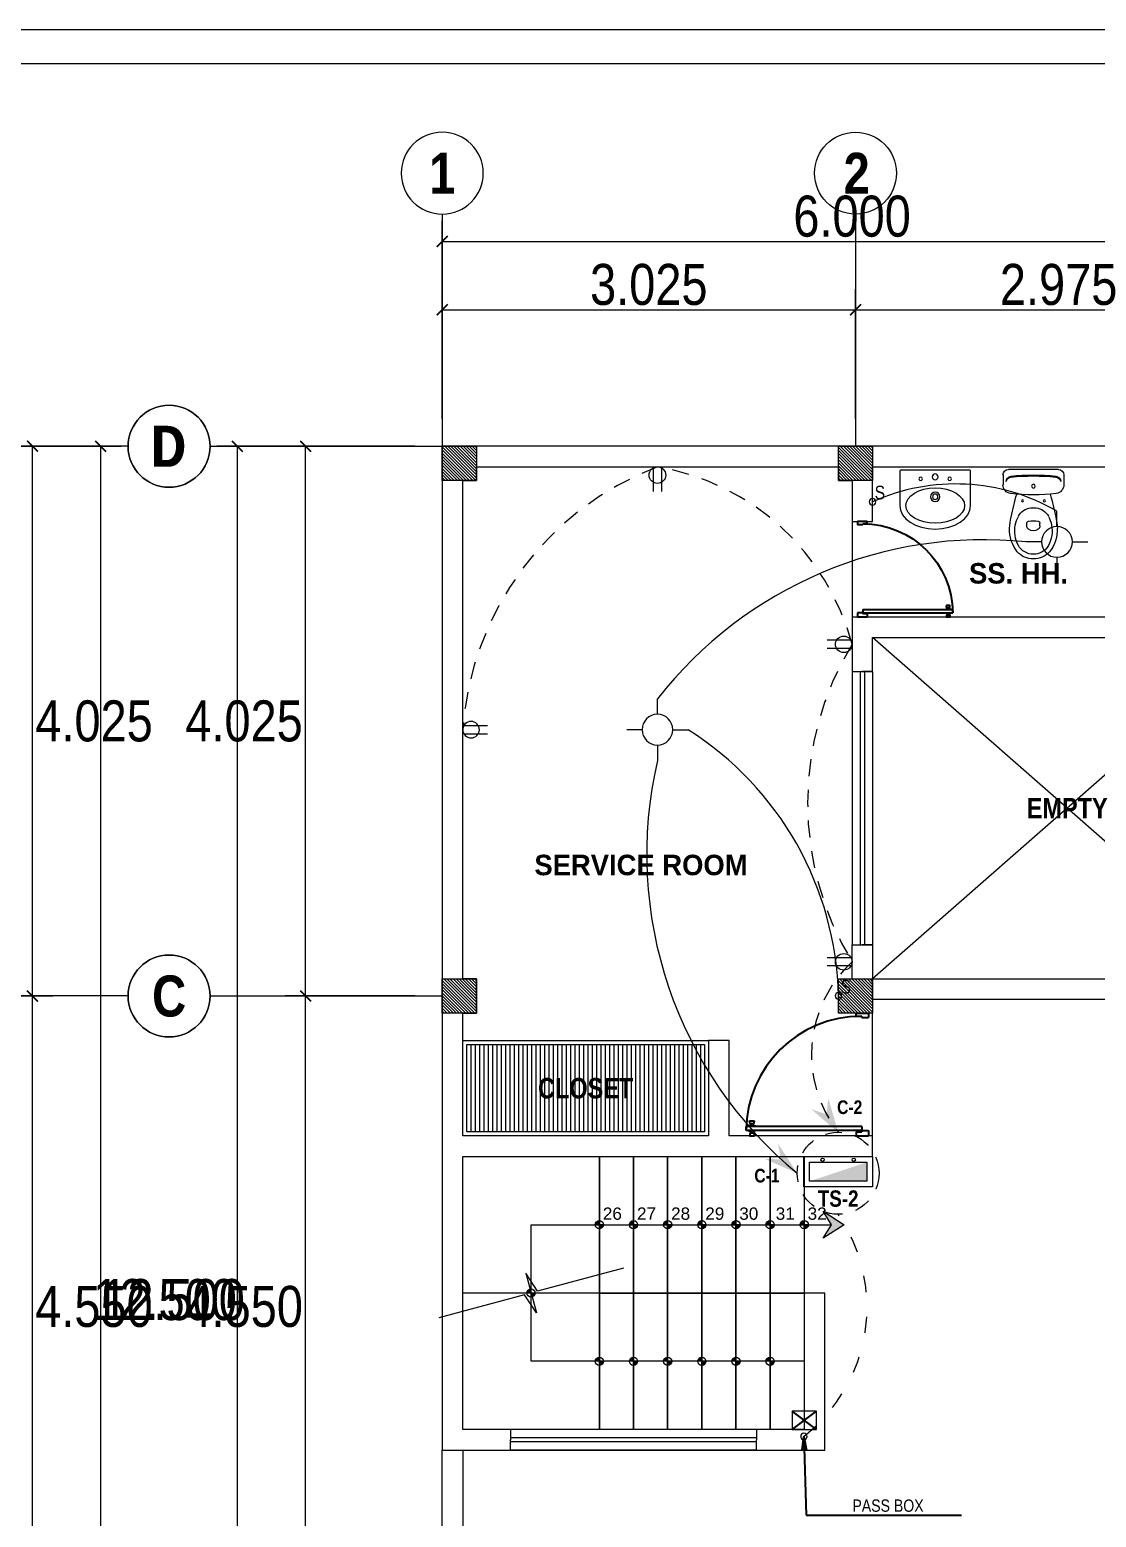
# Model space of a CAD drawing. Header units: millimetres. Extents: x 56 to 215, y 47 to 103.
# Drawn here: x 194.31 to 202.12, y 63.21 to 74.1 of the extents above; entities that cross this region are included whole.
import ezdxf
from ezdxf.enums import TextEntityAlignment as Align

# ---------------------------------------------------------------- set-up
doc = ezdxf.new("R2010")
doc.units = ezdxf.units.MM
for name, pattern in [('ACAD_ISO02W100', [15, 12, -3]), ('ACAD_ISO03W100', [30, 12, -18]), ('ACAD_ISO06W100', [36, 24, -3, 0, -3, 0, -3, 0, -3]), ('DASHED', [19.05, 12.7, -6.35]), ('DASHED2', [0.375, 0.25, -0.125])]:
    doc.linetypes.add(name, pattern=pattern)
for name, color, linetype, lineweight in [('A_Bloques', 56, 'Continuous', 15), ('A_Muro sin Techo', 134, 'Continuous', 20), ('A_Texto', 43, 'Continuous', 9), ('A_Ventana', 140, 'Continuous', 9), ('E_Columna', 3, 'Continuous', 25), ('G_Ejes', 253, 'Continuous', 20), ('G_Escalera', 40, 'Continuous', 18), ('G_Sombreados', 8, 'Continuous', 9), ('G_Texto', 122, 'Continuous', 20), ('IE_Accesorios', 71, 'Continuous', 20), ('IE_Alimentador', 1, 'DASHED', 80), ('IE_Alumbrado', 31, 'Continuous', 60), ('IE_Interruptor', 230, 'Continuous', 40), ('IE_Tomacorriente', 104, 'DASHED2', 40)]:
    doc.layers.add(name, color=color, linetype=linetype, lineweight=lineweight)
for name, color, linetype in [('A_Puerta', 32, 'Continuous'), ('G_Acotación', 171, 'Continuous'), ('IS_Muro', 232, 'Continuous')]:
    doc.layers.add(name, color=color, linetype=linetype)
doc.styles.add('Acotacion', font='ARIALN.TTF')
doc.styles.add('AMBIENTES', font='ARIALNB.TTF', dxfattribs={"height": 0.15})
doc.styles.add('Arial Marron', font='ARIALN.TTF')
doc.styles.add('ARIAL1.2', font='arial.ttf', dxfattribs={"width": 1.2})
doc.styles.add('Cotas', font='ARIALNB.TTF', dxfattribs={"height": 0.1})
doc.styles.add('Eje', font='ARIALNB.TTF', dxfattribs={"height": 0.3})
doc.styles.add('Notas', font='ARIALNB.TTF', dxfattribs={"height": 0.15})
doc.styles.add('Rotulo', font='ARIALN.TTF', dxfattribs={"height": 0.1})
doc.styles.add('STYLE1', font='cityb___.ttf', dxfattribs={"width": 1.05})
doc.dimstyles.new('125', dxfattribs={"dimtxt": 1, "dimasz": 0.06, "dimexe": 0.06, "dimexo": 0.1, "dimgap": 0.08, "dimtad": 3, "dimtih": 1, "dimtoh": 1, "dimlfac": 0.5, "dimzin": 1, "dimdsep": 46, "dimtxsty": 'Cotas', "dimblk": 'ARCHTICK', "dimcen": 2.5, "dimdle": 0.06, "dimclrt": 4, "dimazin": 0, "dimtp": 0.2, "dimtm": 0.2, "dimtfac": 1, "dimtix": 1, "dimtmove": 1, "dimatfit": 3, "dimfxl": 1, "dimtolj": 1, "dimtzin": 1, "dimarcsym": 0})
doc.dimstyles.new('Lenin_50', dxfattribs={"dimtxt": 0.3, "dimasz": 0.08, "dimexe": 0.15, "dimexo": 0.2, "dimgap": 0.03, "dimtad": 2, "dimtih": 1, "dimtoh": 1, "dimlfac": -1, "dimzin": 4, "dimdsep": 46, "dimtxsty": 'Acotacion', "dimblk": 'ARCHTICK', "dimcen": 0.08, "dimclrd": 256, "dimclre": 256, "dimclrt": 4, "dimazin": 1, "dimtm": 1e-09, "dimtfac": 1, "dimtmove": 2, "dimatfit": 2, "dimfxl": 1, "dimtolj": 1, "dimlwd": 13, "dimlwe": 18, "dimarcsym": 0})
pattern_1 = [(135, (312.474023, -21.310414), (0.0112253202, 0.0112253202), [])]

# ---------------------------------------------------------------- blocks, each defined once
blk = doc.blocks.new('Eri')
blk.add_line((-1.7, 0), (0, 0))
blk.add_circle((-2, 0), 0.3)
at = {"color": 1, "style": 'Eje', "flags": 4}
blk.add_attdef('H', text='', height=0.3, dxfattribs=at).set_placement((-2, 0), align=Align.MIDDLE_CENTER)
blk = doc.blocks.new('_ArchTick')
at = {"color": 0, "linetype": 'ByBlock', "const_width": 0.15}
blk.add_lwpolyline([(-0.5, -0.5), (0.5, 0.5)], dxfattribs=at)
blk = doc.blocks.new('*D761')
at = {"layer": 'Defpoints', "color": 0, "transparency": 16777216}
for p in [(193.328, 71.053), (194.828, 71.053), (193.328, 58.553)]:
    blk.add_point(p, dxfattribs=at)
at = {"layer": 'G_Acotación', "lineweight": 18, "transparency": 16777216}
for p, q in [((193.528, 71.053), (194.978, 71.053)), ((193.528, 58.553), (194.978, 58.553))]:
    blk.add_line(p, q, dxfattribs=at)
at = {"layer": 'G_Acotación', "lineweight": 13, "transparency": 16777216}
blk.add_line((194.828, 58.553), (194.828, 71.053), dxfattribs=at)
at = {"layer": 'G_Acotación', "lineweight": 13, "transparency": 16777216, "xscale": 0.08, "yscale": 0.08, "zscale": 0.08}
for p, rotation in [((194.828, 71.053), 90), ((194.828, 58.553), 270)]:
    blk.add_blockref('_ArchTick', p, dxfattribs=dict(at, rotation=rotation))
at = {"layer": 'G_Acotación', "color": 4, "lineweight": 5, "transparency": 16777216, "insert": (195.357, 64.803), "char_height": 0.3, "attachment_point": 5, "style": 'Acotacion'}
blk.add_mtext('\\A1;12.500', dxfattribs=at)
blk = doc.blocks.new('*D763')
at = {"layer": 'Defpoints', "color": 0, "transparency": 16777216}
for p in [(193.328, 67.028), (194.328, 67.028), (193.328, 62.478)]:
    blk.add_point(p, dxfattribs=at)
at = {"layer": 'G_Acotación', "lineweight": 18, "transparency": 16777216}
for p, q in [((193.528, 67.028), (194.478, 67.028)), ((193.528, 62.478), (194.478, 62.478))]:
    blk.add_line(p, q, dxfattribs=at)
at = {"layer": 'G_Acotación', "lineweight": 13, "transparency": 16777216}
blk.add_line((194.328, 62.478), (194.328, 67.028), dxfattribs=at)
at = {"layer": 'G_Acotación', "lineweight": 13, "transparency": 16777216, "xscale": 0.08, "yscale": 0.08, "zscale": 0.08}
for p, rotation in [((194.328, 67.028), 90), ((194.328, 62.478), 270)]:
    blk.add_blockref('_ArchTick', p, dxfattribs=dict(at, rotation=rotation))
at = {"layer": 'G_Acotación', "color": 4, "lineweight": 5, "transparency": 16777216, "insert": (194.778, 64.753), "char_height": 0.3, "attachment_point": 5, "style": 'Acotacion'}
blk.add_mtext('\\A1;4.550', dxfattribs=at)
blk = doc.blocks.new('*D764')
at = {"layer": 'Defpoints', "color": 0, "transparency": 16777216}
for p in [(193.328, 71.053), (194.328, 71.053), (193.328, 67.028)]:
    blk.add_point(p, dxfattribs=at)
at = {"layer": 'G_Acotación', "lineweight": 18, "transparency": 16777216}
for p, q in [((193.528, 71.053), (194.478, 71.053)), ((193.528, 67.028), (194.478, 67.028))]:
    blk.add_line(p, q, dxfattribs=at)
at = {"layer": 'G_Acotación', "lineweight": 13, "transparency": 16777216}
blk.add_line((194.328, 67.028), (194.328, 71.053), dxfattribs=at)
at = {"layer": 'G_Acotación', "lineweight": 13, "transparency": 16777216, "xscale": 0.08, "yscale": 0.08, "zscale": 0.08}
for p, rotation in [((194.328, 71.053), 90), ((194.328, 67.028), 270)]:
    blk.add_blockref('_ArchTick', p, dxfattribs=dict(at, rotation=rotation))
at = {"layer": 'G_Acotación', "color": 4, "lineweight": 5, "transparency": 16777216, "insert": (194.779, 69.04), "char_height": 0.3, "attachment_point": 5, "style": 'Acotacion'}
blk.add_mtext('\\A1;4.025', dxfattribs=at)
blk = doc.blocks.new('L01601A', base_point=(1717.2, 970.2))
blk.add_circle((1717.2, 970.2), 25)
blk = doc.blocks.new('L01601B', base_point=(1777.3, 924.9))
blk.add_arc((1777.3, 924.9), 30, 180, 0)
blk = doc.blocks.new('Lavatorio 01')
blk.add_lwpolyline([(-0.284, 0.259), (-0.034, 0.259, -0.414214), (-0.025, 0.25), (-0.025, -0.25, -0.414214), (-0.034, -0.259), (-0.284, -0.259)], format="xyb")
for centre, radius in [((-0.088, 0.106), 0.0129), ((-0.22, 0), 0.0345), ((-0.22, 0), 0.0198), ((-0.074, 0), 0.0216), ((-0.088, -0.106), 0.0129)]:
    blk.add_circle(centre, radius)
at = {"extrusion": (0, 0, -1), "xscale": 0.008620689655174374, "zscale": -0.008620689655172419, "rotation": 90}
for name, yscale in [('L01601B', 0.005747126436773442), ('L01601A', 0.005172413793104624)]:
    blk.add_blockref(name, (0.284, 0), dxfattribs=dict(at, yscale=yscale))
blk = doc.blocks.new('INOD4')
at = {"linetype": 'ByBlock'}
for p, q in [((-0.222, -0.06), (-0.222, -0.132)), ((-0.183, -0.02), (0.183, -0.02)), ((0.222, -0.06), (0.222, -0.132)), ((-0.048, -0.433), (-0.048, -0.413)), ((0.048, -0.433), (0.048, -0.413))]:
    blk.add_line(p, q, dxfattribs=at)
for centre, radius in [((0, -0.142), 0.0135), ((0, -0.142), 0.0135), ((-0.08, -0.25), 0.0075), ((0.08, -0.25), 0.0075)]:
    blk.add_circle(centre, radius, dxfattribs=at)
for centre, radius, start, end in [((-0.183, -0.06), 0.04, 90, 180), ((-0.16, -0.109), 0.04, 96.2719, 180), ((-0.16, -0.116), 0.04, 96.2141, 169.7572), ((0, -1.56), 1.493, 83.6755, 96.3306), ((0, -1.56), 1.5, 83.7281, 96.2719), ((0.16, -0.109), 0.04, 0, 83.7281), ((0.16, -0.116), 0.04, 10.2428, 83.7859), ((0.183, -0.06), 0.04, 0, 90), ((-0.159, -0.132), 0.064, 180, 263.2069), ((0, 1.199), 1.404, 263.2069, 276.7931), ((2.286, -0.87), 2.5, 164.456, 168.4256), ((-2.286, -0.87), 2.5, 11.5744, 15.544), ((0.159, -0.132), 0.064, 276.7931, 0), ((-0.007, -0.416), 0.116, 96.2419, 152.5973), ((0, -0.48), 0.18, 83.7581, 96.2419), ((0.007, -0.416), 0.116, 27.4027, 83.7581), ((0.423, -0.496), 0.6, 167.7093, 175.6206), ((0.079, -0.471), 0.216, 168.3805, 209.1161), ((0.112, -0.478), 0.25, 152.5973, 168.3805), ((-0.033, -0.413), 0.015, 96.6492, 180), ((-0.018, -0.433), 0.03, 180, 233.1301), ((0, -0.696), 0.3, 83.3508, 96.6492), ((0.033, -0.413), 0.015, 0, 83.3508), ((0.018, -0.433), 0.03, 306.8699, 0), ((-0.112, -0.478), 0.25, 11.6195, 27.4027), ((-0.079, -0.471), 0.216, 330.8839, 11.6195), ((-0.423, -0.496), 0.6, 4.3794, 12.2907), ((0.085, -0.46), 0.26, 177.6972, 218.7131), ((0, -0.409), 0.06, 233.1301, 306.8699), ((-0.085, -0.46), 0.26, 321.2869, 2.3028), ((0, -0.515), 0.16, 222.4362, 317.5638), ((0, -0.515), 0.126, 209.1161, 330.8839)]:
    blk.add_arc(centre, radius, start, end, dxfattribs=at)
blk = doc.blocks.new('Puerta 02')
for p, q in [((0.024, 0.913), (0, 0.918)), ((0, 0.918), (0, 0.878)), ((0.024, 0.883), (0, 0.878)), ((0.024, 0.907), (0.024, 0.913)), ((0.028, 0.907), (0.024, 0.907)), ((0.024, 0.889), (0.024, 0.907)), ((0.028, 0.889), (0.024, 0.889)), ((0.024, 0.889), (0.024, 0.883)), ((0.032, 0.909), (0.028, 0.909)), ((0.028, 0.907), (0.028, 0.909)), ((0.028, 0.889), (0.028, 0.907)), ((0.028, 0.889), (0.028, 0.887)), ((0.032, 0.887), (0.028, 0.887)), ((0.032, 0.909), (0.032, 0.912)), ((0.036, 0.912), (0.032, 0.912)), ((0.032, 0.887), (0.032, 0.909)), ((0.032, 0.887), (0.032, 0.884)), ((0.036, 0.884), (0.032, 0.884)), ((0.042, 0.924), (0.036, 0.912)), ((0.036, 0.884), (0.036, 0.912)), ((0.042, 0.872), (0.036, 0.884)), ((0.042, 0.872), (0.042, 0.924)), ((0.044, 0.924), (0.042, 0.924)), ((0.044, 0.872), (0.042, 0.872)), ((0.044, 0.946), (0.078, 0.946)), ((0.044, 0.005), (0.044, 0.946)), ((0.078, 0.005), (0.078, 0.946)), ((0.078, 0.924), (0.08, 0.924)), ((0.078, 0.872), (0.08, 0.872)), ((0.079, 0.898), (0.079, 0.898)), ((0.079, 0.898), (0.079, 0.898)), ((0.08, 0.872), (0.08, 0.924)), ((0.08, 0.924), (0.086, 0.912)), ((0.08, 0.872), (0.086, 0.884)), ((0.086, 0.884), (0.086, 0.912)), ((0.086, 0.912), (0.09, 0.912)), ((0.086, 0.884), (0.09, 0.884)), ((0.09, 0.909), (0.09, 0.912)), ((0.09, 0.909), (0.094, 0.909)), ((0.09, 0.887), (0.09, 0.909)), ((0.09, 0.887), (0.094, 0.887)), ((0.09, 0.887), (0.09, 0.884)), ((0.094, 0.907), (0.094, 0.909)), ((0.094, 0.889), (0.094, 0.907)), ((0.094, 0.907), (0.098, 0.907)), ((0.094, 0.889), (0.094, 0.887)), ((0.094, 0.889), (0.098, 0.889)), ((0.098, 0.913), (0.122, 0.918)), ((0.098, 0.907), (0.098, 0.913)), ((0.098, 0.889), (0.098, 0.907)), ((0.098, 0.889), (0.098, 0.883)), ((0.098, 0.883), (0.122, 0.878)), ((0.122, 0.918), (0.122, 0.878)), ((0, 0.05), (0, -0.05)), ((0.034, 0.05), (0, 0.05)), ((0.034, 0.05), (0.034, 0.005)), ((0.044, 0.005), (0.034, 0.005)), ((0.078, 0.005), (0.043, 0.005)), ((0.044, 0.005), (0.044, -0.05)), ((0.965, 0.005), (0.975, 0.005)), ((0.965, 0.005), (0.965, -0.05)), ((0.975, 0.05), (0.975, 0.005)), ((0.975, 0.05), (1, 0.05)), ((1, 0.05), (1, -0.05)), ((0.044, -0.05), (0, -0.05)), ((1, -0.05), (0.965, -0.05))]:
    blk.add_line(p, q)
blk.add_arc((0.034, 0.005), 0.941, 0, 89.3913)
blk = doc.blocks.new('*D782')
at = {"layer": 'Defpoints', "color": 0, "transparency": 16777216}
for p in [(203.328, 72.553), (197.328, 71.053), (203.328, 71.053)]:
    blk.add_point(p, dxfattribs=at)
at = {"layer": 'G_Acotación', "lineweight": 18, "transparency": 16777216}
for p, q in [((197.328, 71.253), (197.328, 72.703)), ((203.328, 71.253), (203.328, 72.703))]:
    blk.add_line(p, q, dxfattribs=at)
at = {"layer": 'G_Acotación', "lineweight": 13, "transparency": 16777216}
blk.add_line((197.328, 72.553), (203.328, 72.553), dxfattribs=at)
at = {"layer": 'G_Acotación', "lineweight": 13, "transparency": 16777216, "xscale": 0.08, "yscale": 0.08, "zscale": 0.08, "rotation": 180}
blk.add_blockref('_ArchTick', (197.328, 72.553), dxfattribs=at)
at = {"layer": 'G_Acotación', "lineweight": 13, "transparency": 16777216, "xscale": 0.08, "yscale": 0.08, "zscale": 0.08}
blk.add_blockref('_ArchTick', (203.328, 72.553), dxfattribs=at)
at = {"layer": 'G_Acotación', "color": 4, "lineweight": 5, "transparency": 16777216, "insert": (200.328, 72.736), "char_height": 0.3, "attachment_point": 5, "style": 'Acotacion'}
blk.add_mtext('\\A1;6.000', dxfattribs=at)
blk = doc.blocks.new('*D783')
at = {"layer": 'Defpoints', "color": 0, "transparency": 16777216}
for p in [(203.328, 72.053), (200.353, 71.053), (203.328, 71.053)]:
    blk.add_point(p, dxfattribs=at)
at = {"layer": 'G_Acotación', "lineweight": 18, "transparency": 16777216}
for p, q in [((200.353, 71.253), (200.353, 72.203)), ((203.328, 71.253), (203.328, 72.203))]:
    blk.add_line(p, q, dxfattribs=at)
at = {"layer": 'G_Acotación', "lineweight": 13, "transparency": 16777216}
blk.add_line((200.353, 72.053), (203.328, 72.053), dxfattribs=at)
at = {"layer": 'G_Acotación', "lineweight": 13, "transparency": 16777216, "xscale": 0.08, "yscale": 0.08, "zscale": 0.08, "rotation": 180}
blk.add_blockref('_ArchTick', (200.353, 72.053), dxfattribs=at)
at = {"layer": 'G_Acotación', "lineweight": 13, "transparency": 16777216, "xscale": 0.08, "yscale": 0.08, "zscale": 0.08}
blk.add_blockref('_ArchTick', (203.328, 72.053), dxfattribs=at)
at = {"layer": 'G_Acotación', "color": 4, "lineweight": 5, "transparency": 16777216, "insert": (201.84, 72.236), "char_height": 0.3, "attachment_point": 5, "style": 'Acotacion'}
blk.add_mtext('\\A1;2.975', dxfattribs=at)
blk = doc.blocks.new('*D784')
at = {"layer": 'Defpoints', "color": 0, "transparency": 16777216}
for p in [(200.353, 72.053), (197.328, 71.053), (200.353, 71.053)]:
    blk.add_point(p, dxfattribs=at)
at = {"layer": 'G_Acotación', "lineweight": 18, "transparency": 16777216}
for p, q in [((197.328, 71.253), (197.328, 72.203)), ((200.353, 71.253), (200.353, 72.203))]:
    blk.add_line(p, q, dxfattribs=at)
at = {"layer": 'G_Acotación', "lineweight": 13, "transparency": 16777216}
blk.add_line((197.328, 72.053), (200.353, 72.053), dxfattribs=at)
at = {"layer": 'G_Acotación', "lineweight": 13, "transparency": 16777216, "xscale": 0.08, "yscale": 0.08, "zscale": 0.08, "rotation": 180}
blk.add_blockref('_ArchTick', (197.328, 72.053), dxfattribs=at)
at = {"layer": 'G_Acotación', "lineweight": 13, "transparency": 16777216, "xscale": 0.08, "yscale": 0.08, "zscale": 0.08}
blk.add_blockref('_ArchTick', (200.353, 72.053), dxfattribs=at)
at = {"layer": 'G_Acotación', "color": 4, "lineweight": 5, "transparency": 16777216, "insert": (198.84, 72.236), "char_height": 0.3, "attachment_point": 5, "style": 'Acotacion'}
blk.add_mtext('\\A1;3.025', dxfattribs=at)
blk = doc.blocks.new('*D788')
at = {"layer": 'Defpoints', "color": 0, "transparency": 16777216}
for p in [(195.828, 71.053), (197.328, 71.053), (197.328, 58.553)]:
    blk.add_point(p, dxfattribs=at)
at = {"layer": 'G_Acotación', "lineweight": 18, "transparency": 16777216}
for p, q in [((197.128, 71.053), (195.678, 71.053)), ((197.128, 58.553), (195.678, 58.553))]:
    blk.add_line(p, q, dxfattribs=at)
at = {"layer": 'G_Acotación', "lineweight": 13, "transparency": 16777216}
blk.add_line((195.828, 58.553), (195.828, 71.053), dxfattribs=at)
at = {"layer": 'G_Acotación', "lineweight": 13, "transparency": 16777216, "xscale": 0.08, "yscale": 0.08, "zscale": 0.08}
for p, rotation in [((195.828, 71.053), 90), ((195.828, 58.553), 270)]:
    blk.add_blockref('_ArchTick', p, dxfattribs=dict(at, rotation=rotation))
at = {"layer": 'G_Acotación', "color": 4, "lineweight": 5, "transparency": 16777216, "insert": (195.299, 64.803), "char_height": 0.3, "attachment_point": 5, "style": 'Acotacion'}
blk.add_mtext('\\A1;12.500', dxfattribs=at)
blk = doc.blocks.new('*D815')
at = {"layer": 'Defpoints', "color": 0, "transparency": 16777216}
for p in [(196.328, 67.028), (197.328, 67.028), (197.328, 62.478)]:
    blk.add_point(p, dxfattribs=at)
at = {"layer": 'G_Acotación', "lineweight": 18, "transparency": 16777216}
for p, q in [((197.128, 67.028), (196.178, 67.028)), ((197.128, 62.478), (196.178, 62.478))]:
    blk.add_line(p, q, dxfattribs=at)
at = {"layer": 'G_Acotación', "lineweight": 13, "transparency": 16777216}
blk.add_line((196.328, 62.478), (196.328, 67.028), dxfattribs=at)
at = {"layer": 'G_Acotación', "lineweight": 13, "transparency": 16777216, "xscale": 0.08, "yscale": 0.08, "zscale": 0.08}
for p, rotation in [((196.328, 67.028), 90), ((196.328, 62.478), 270)]:
    blk.add_blockref('_ArchTick', p, dxfattribs=dict(at, rotation=rotation))
at = {"layer": 'G_Acotación', "color": 4, "lineweight": 5, "transparency": 16777216, "insert": (195.878, 64.753), "char_height": 0.3, "attachment_point": 5, "style": 'Acotacion'}
blk.add_mtext('\\A1;4.550', dxfattribs=at)
blk = doc.blocks.new('*D816')
at = {"layer": 'Defpoints', "color": 0, "transparency": 16777216}
for p in [(196.328, 71.053), (197.328, 71.053), (197.328, 67.028)]:
    blk.add_point(p, dxfattribs=at)
at = {"layer": 'G_Acotación', "lineweight": 18, "transparency": 16777216}
for p, q in [((197.128, 71.053), (196.178, 71.053)), ((197.128, 67.028), (196.178, 67.028))]:
    blk.add_line(p, q, dxfattribs=at)
at = {"layer": 'G_Acotación', "lineweight": 13, "transparency": 16777216}
blk.add_line((196.328, 67.028), (196.328, 71.053), dxfattribs=at)
at = {"layer": 'G_Acotación', "lineweight": 13, "transparency": 16777216, "xscale": 0.08, "yscale": 0.08, "zscale": 0.08}
for p, rotation in [((196.328, 71.053), 90), ((196.328, 67.028), 270)]:
    blk.add_blockref('_ArchTick', p, dxfattribs=dict(at, rotation=rotation))
at = {"layer": 'G_Acotación', "color": 4, "lineweight": 5, "transparency": 16777216, "insert": (195.877, 69.04), "char_height": 0.3, "attachment_point": 5, "style": 'Acotacion'}
blk.add_mtext('\\A1;4.025', dxfattribs=at)
blk = doc.blocks.new('Tablero')
for points in [[(-0.252, -0.223), (-0.252, 0), (0.252, 0), (0.252, -0.223)], [(-0.21, -0.182), (-0.21, -0.042), (0.21, -0.042), (0.21, -0.182)]]:
    blk.add_lwpolyline(points, close=True)
for centre in [(-0.114, -0.024), (0.114, -0.024)]:
    blk.add_circle(centre, 0.0126)
blk.add_solid([(-0.21, -0.182), (0.21, -0.182), (0.21, -0.042)])
blk = doc.blocks.new('PUNTO LUZ')
for p, q in [((0, 0.1125), (0, 0.225)), ((-0.1125, 0), (-0.225, 0)), ((0.1125, 0), (0.225, 0)), ((0, -0.1125), (0, -0.225))]:
    blk.add_line(p, q)
blk.add_circle((0, 0), 0.1125)
blk = doc.blocks.new('Interuptor simple doble triple')
blk.add_circle((0, 0.044), 0.0237)
at = {"style": 'Rotulo', "oblique": 20, "flags": 4}
blk.add_attdef('S A,B,C', (0.078, 0.044), '', height=0.1, dxfattribs=at)
blk = doc.blocks.new('CP')
at = {"linetype": 'ACAD_ISO06W100', "lineweight": 25, "ltscale": 0.25}
for p, q in [((-0.05, 0.087), (-0.185, -0.093)), ((-0.05, -0.093), (-0.185, 0.087))]:
    blk.add_line(p, q, dxfattribs=at)
for p, q in [((-0.185, -0.093), (-0.185, 0.087)), ((-0.185, 0.087), (-0.05, 0.087)), ((-0.05, 0.087), (-0.05, -0.093)), ((-0.05, -0.093), (-0.185, -0.093))]:
    blk.add_line(p, q)
blk.add_circle((0, 0), 0.0234)
blk = doc.blocks.new('TOMACORRIENTE 0.40')
at = {"color": 5}
for p, q in [((0.008, 0.03), (0.182, 0.03)), ((0.008, -0.03), (0.182, -0.03))]:
    blk.add_line(p, q, dxfattribs=at)
blk.add_circle((0.061, 0), 0.0608, dxfattribs=at)

msp = doc.modelspace()

# ---------------------------------------------------------------- hatches: boundary and pattern name
at = {"layer": 'E_Columna', "lineweight": 5}
h = msp.add_hatch(dxfattribs=at)
h.set_pattern_fill('LINE', color=256, scale=0.005, angle=45, style=0)
h.set_pattern_definition(pattern_1)
h.paths.add_polyline_path([(197.578, 70.8029), (197.328, 70.8029), (197.328, 71.0529), (197.578, 71.0529)])
h = msp.add_hatch(dxfattribs=at)
h.set_pattern_fill('LINE', color=256, scale=0.005, angle=45, style=0)
h.set_pattern_definition(pattern_1)
h.paths.add_polyline_path([(200.478, 70.8029), (200.228, 70.8029), (200.228, 71.0529), (200.478, 71.0529)])
h = msp.add_hatch(dxfattribs=at)
h.set_pattern_fill('LINE', color=256, scale=0.005, angle=45, style=0)
h.set_pattern_definition(pattern_1)
h.paths.add_polyline_path([(197.578, 66.9029), (197.328, 66.9029), (197.328, 67.1529), (197.578, 67.1529)])
h = msp.add_hatch(dxfattribs=at)
h.set_pattern_fill('LINE', color=256, scale=0.005, angle=45, style=0)
h.set_pattern_definition(pattern_1)
h.paths.add_polyline_path([(200.478, 66.9029), (200.228, 66.9029), (200.228, 67.1529), (200.478, 67.1529)])
at = {"layer": 'G_Escalera', "lineweight": 5}
h = msp.add_hatch(color=3, dxfattribs=at)
h.paths.add_polyline_path([(198.448, 65.3529, -0.4142136), (198.478, 65.3829), (198.478, 65.3529)])
h.paths.add_polyline_path([(198.478, 65.3529), (198.508, 65.3529, -0.4142136), (198.478, 65.3229)])
h = msp.add_hatch(color=3, dxfattribs=at)
h.paths.add_polyline_path([(198.448, 65.3529, -0.4142136), (198.478, 65.3829), (198.478, 65.3529)])
h.paths.add_polyline_path([(198.478, 65.3529), (198.508, 65.3529, -0.4142136), (198.478, 65.3229)])
h = msp.add_hatch(color=3, dxfattribs=at)
h.paths.add_polyline_path([(198.698, 65.3529, -0.4142136), (198.728, 65.3829), (198.728, 65.3529)])
h.paths.add_polyline_path([(198.728, 65.3529), (198.758, 65.3529, -0.4142136), (198.728, 65.3229)])
h = msp.add_hatch(color=3, dxfattribs=at)
h.paths.add_polyline_path([(198.698, 65.3529, -0.4142136), (198.728, 65.3829), (198.728, 65.3529)])
h.paths.add_polyline_path([(198.728, 65.3529), (198.758, 65.3529, -0.4142136), (198.728, 65.3229)])
h = msp.add_hatch(color=3, dxfattribs=at)
h.paths.add_polyline_path([(198.948, 65.3529, -0.4142136), (198.978, 65.3829), (198.978, 65.3529)])
h.paths.add_polyline_path([(198.978, 65.3529), (199.008, 65.3529, -0.4142136), (198.978, 65.3229)])
h = msp.add_hatch(color=3, dxfattribs=at)
h.paths.add_polyline_path([(198.948, 65.3529, -0.4142136), (198.978, 65.3829), (198.978, 65.3529)])
h.paths.add_polyline_path([(198.978, 65.3529), (199.008, 65.3529, -0.4142136), (198.978, 65.3229)])
h = msp.add_hatch(color=3, dxfattribs=at)
h.paths.add_polyline_path([(199.198, 65.3529, -0.4142136), (199.228, 65.3829), (199.228, 65.3529)])
h.paths.add_polyline_path([(199.228, 65.3529), (199.258, 65.3529, -0.4142136), (199.228, 65.3229)])
h = msp.add_hatch(color=3, dxfattribs=at)
h.paths.add_polyline_path([(199.198, 65.3529, -0.4142136), (199.228, 65.3829), (199.228, 65.3529)])
h.paths.add_polyline_path([(199.228, 65.3529), (199.258, 65.3529, -0.4142136), (199.228, 65.3229)])
h = msp.add_hatch(color=3, dxfattribs=at)
h.paths.add_polyline_path([(199.448, 65.3529, -0.4142136), (199.478, 65.3829), (199.478, 65.3529)])
h.paths.add_polyline_path([(199.478, 65.3529), (199.508, 65.3529, -0.4142136), (199.478, 65.3229)])
h = msp.add_hatch(color=3, dxfattribs=at)
h.paths.add_polyline_path([(199.448, 65.3529, -0.4142136), (199.478, 65.3829), (199.478, 65.3529)])
h.paths.add_polyline_path([(199.478, 65.3529), (199.508, 65.3529, -0.4142136), (199.478, 65.3229)])
h = msp.add_hatch(color=3, dxfattribs=at)
h.paths.add_polyline_path([(199.698, 65.3529, -0.4142136), (199.728, 65.3829), (199.728, 65.3529)])
h.paths.add_polyline_path([(199.728, 65.3529), (199.758, 65.3529, -0.4142136), (199.728, 65.3229)])
h = msp.add_hatch(color=3, dxfattribs=at)
h.paths.add_polyline_path([(199.698, 65.3529, -0.4142136), (199.728, 65.3829), (199.728, 65.3529)])
h.paths.add_polyline_path([(199.728, 65.3529), (199.758, 65.3529, -0.4142136), (199.728, 65.3229)])
h = msp.add_hatch(color=3, dxfattribs=at)
h.paths.add_polyline_path([(199.948, 65.3529, -0.4142136), (199.978, 65.3829), (199.978, 65.3529)])
h.paths.add_polyline_path([(199.978, 65.3529), (200.008, 65.3529, -0.4142136), (199.978, 65.3229)])
h = msp.add_hatch(color=3, dxfattribs=at)
h.paths.add_polyline_path([(199.948, 65.3529, -0.4142136), (199.978, 65.3829), (199.978, 65.3529)])
h.paths.add_polyline_path([(199.978, 65.3529), (200.008, 65.3529, -0.4142136), (199.978, 65.3229)])
msp.add_hatch(color=3, dxfattribs=at).paths.add_polyline_path([(200.2699, 65.3529), (200.1168, 65.2537), (200.178, 65.3529), (200.1168, 65.452)])
h = msp.add_hatch(color=3, dxfattribs=at)
h.paths.add_polyline_path([(197.948, 64.8529, -0.4142136), (197.978, 64.8829), (197.978, 64.8529)])
h.paths.add_polyline_path([(197.978, 64.8529), (198.008, 64.8529, -0.4142136), (197.978, 64.8229)])
h = msp.add_hatch(color=3, dxfattribs=at)
h.paths.add_polyline_path([(197.948, 64.8529, -0.4142136), (197.978, 64.8829), (197.978, 64.8529)])
h.paths.add_polyline_path([(197.978, 64.8529), (198.008, 64.8529, -0.4142136), (197.978, 64.8229)])
h = msp.add_hatch(color=3, dxfattribs=at)
h.paths.add_polyline_path([(198.448, 64.3529, -0.4142136), (198.478, 64.3829), (198.478, 64.3529)])
h.paths.add_polyline_path([(198.478, 64.3529), (198.508, 64.3529, -0.4142136), (198.478, 64.3229)])
h = msp.add_hatch(color=3, dxfattribs=at)
h.paths.add_polyline_path([(198.448, 64.3529, -0.4142136), (198.478, 64.3829), (198.478, 64.3529)])
h.paths.add_polyline_path([(198.478, 64.3529), (198.508, 64.3529, -0.4142136), (198.478, 64.3229)])
h = msp.add_hatch(color=3, dxfattribs=at)
h.paths.add_polyline_path([(198.698, 64.3529, -0.4142136), (198.728, 64.3829), (198.728, 64.3529)])
h.paths.add_polyline_path([(198.728, 64.3529), (198.758, 64.3529, -0.4142136), (198.728, 64.3229)])
h = msp.add_hatch(color=3, dxfattribs=at)
h.paths.add_polyline_path([(198.698, 64.3529, -0.4142136), (198.728, 64.3829), (198.728, 64.3529)])
h.paths.add_polyline_path([(198.728, 64.3529), (198.758, 64.3529, -0.4142136), (198.728, 64.3229)])
h = msp.add_hatch(color=3, dxfattribs=at)
h.paths.add_polyline_path([(198.948, 64.3529, -0.4142136), (198.978, 64.3829), (198.978, 64.3529)])
h.paths.add_polyline_path([(198.978, 64.3529), (199.008, 64.3529, -0.4142136), (198.978, 64.3229)])
h = msp.add_hatch(color=3, dxfattribs=at)
h.paths.add_polyline_path([(198.948, 64.3529, -0.4142136), (198.978, 64.3829), (198.978, 64.3529)])
h.paths.add_polyline_path([(198.978, 64.3529), (199.008, 64.3529, -0.4142136), (198.978, 64.3229)])
h = msp.add_hatch(color=3, dxfattribs=at)
h.paths.add_polyline_path([(199.198, 64.3529, -0.4142136), (199.228, 64.3829), (199.228, 64.3529)])
h.paths.add_polyline_path([(199.228, 64.3529), (199.258, 64.3529, -0.4142136), (199.228, 64.3229)])
h = msp.add_hatch(color=3, dxfattribs=at)
h.paths.add_polyline_path([(199.198, 64.3529, -0.4142136), (199.228, 64.3829), (199.228, 64.3529)])
h.paths.add_polyline_path([(199.228, 64.3529), (199.258, 64.3529, -0.4142136), (199.228, 64.3229)])
h = msp.add_hatch(color=3, dxfattribs=at)
h.paths.add_polyline_path([(199.448, 64.3529, -0.4142136), (199.478, 64.3829), (199.478, 64.3529)])
h.paths.add_polyline_path([(199.478, 64.3529), (199.508, 64.3529, -0.4142136), (199.478, 64.3229)])
h = msp.add_hatch(color=3, dxfattribs=at)
h.paths.add_polyline_path([(199.448, 64.3529, -0.4142136), (199.478, 64.3829), (199.478, 64.3529)])
h.paths.add_polyline_path([(199.478, 64.3529), (199.508, 64.3529, -0.4142136), (199.478, 64.3229)])
h = msp.add_hatch(color=3, dxfattribs=at)
h.paths.add_polyline_path([(199.698, 64.3529, -0.4142136), (199.728, 64.3829), (199.728, 64.3529)])
h.paths.add_polyline_path([(199.728, 64.3529), (199.758, 64.3529, -0.4142136), (199.728, 64.3229)])
h = msp.add_hatch(color=3, dxfattribs=at)
h.paths.add_polyline_path([(199.698, 64.3529, -0.4142136), (199.728, 64.3829), (199.728, 64.3529)])
h.paths.add_polyline_path([(199.728, 64.3529), (199.758, 64.3529, -0.4142136), (199.728, 64.3229)])
at = {"layer": 'G_Sombreados', "lineweight": 5}
h = msp.add_hatch(dxfattribs=at)
h.set_pattern_fill('LINE', color=256, scale=0.01, angle=90, style=0)
h.set_pattern_definition([(90, (312.474023, -21.310414), (0.03175, 2e-18), [])])
h.paths.add_polyline_path([(197.508, 66.6729), (199.248, 66.6729), (199.248, 66.0329), (197.508, 66.0329)])

# ---------------------------------------------------------------- linework, layer by layer
at = {"lineweight": 5}
for points in [[(215.0892, 46.547), (215.0892, 74.1029), (174.0392, 74.1029), (174.0392, 46.547)], [(214.8392, 46.797), (214.8392, 73.8529), (174.2892, 73.8529), (174.2892, 46.797)]]:
    msp.add_lwpolyline(points, close=True, dxfattribs=at)
at = {"layer": 'A_Bloques', "lineweight": 5}
for points in [[(197.478, 66.7029), (199.278, 66.7029), (199.278, 66.0029), (197.478, 66.0029)], [(197.508, 66.6729), (199.248, 66.6729), (199.248, 66.0329), (197.508, 66.0329)]]:
    msp.add_lwpolyline(points, close=True, dxfattribs=at)
at = {"layer": 'A_Bloques', "color": 1, "lineweight": 5}
msp.add_lwpolyline([(198.6541, 65.034), (198.0263, 64.8658), (197.9392, 64.9977), (198.0168, 64.708), (197.9297, 64.8399), (197.3018, 64.6717)], dxfattribs=at)
at = {"layer": 'A_Muro sin Techo', "lineweight": 5}
for p, q in [((203.328, 67.1529), (200.478, 69.6529)), ((203.328, 69.6529), (200.478, 67.1529))]:
    msp.add_line(p, q, dxfattribs=at)
for points in [[(203.178, 58.5529), (203.078, 58.5529), (203.078, 58.8029), (203.178, 58.8029), (203.178, 62.3529), (203.078, 62.3529), (203.078, 62.6029), (203.178, 62.6029), (203.178, 66.9029), (203.078, 66.9029), (203.078, 67.0029), (200.478, 67.0029), (200.478, 67.1529), (203.328, 67.1529), (203.328, 58.5529)], [(197.328, 58.5529), (197.328, 63.7029), (197.478, 63.7029), (197.478, 62.6029), (197.578, 62.6029), (197.578, 62.3529), (197.478, 62.3529), (197.478, 58.8029), (197.578, 58.8029), (197.578, 58.5529), (197.478, 58.5529)]]:
    msp.add_lwpolyline(points, dxfattribs=at)
at = {"layer": 'A_Puerta', "lineweight": 5}
for p, q in [((200.328, 70.5029), (200.328, 69.8029)), ((200.478, 66.0029), (200.478, 66.9029))]:
    msp.add_line(p, q, dxfattribs=at)
at = {"layer": 'A_Ventana', "color": 2, "lineweight": 5}
for p, q in [((200.328, 69.4029), (200.403, 69.4029)), ((200.328, 69.4029), (200.328, 67.4029)), ((200.478, 69.4029), (200.403, 69.4029)), ((200.478, 69.4029), (200.478, 67.4029)), ((200.328, 67.4029), (200.403, 67.4029)), ((200.478, 67.4029), (200.403, 67.4029)), ((199.628, 63.8529), (197.828, 63.8529)), ((197.828, 63.8529), (197.828, 63.7779)), ((199.628, 63.8529), (199.628, 63.7779)), ((197.828, 63.7029), (197.828, 63.7779)), ((199.628, 63.7029), (199.628, 63.7779)), ((199.628, 63.7029), (197.828, 63.7029))]:
    msp.add_line(p, q, dxfattribs=at)
at = {"layer": 'A_Ventana', "lineweight": 5}
for p, q in [((200.388, 69.4029), (200.388, 67.4029)), ((200.418, 69.4029), (200.418, 67.4029)), ((199.628, 63.7929), (197.828, 63.7929)), ((199.628, 63.7629), (197.828, 63.7629))]:
    msp.add_line(p, q, dxfattribs=at)
at = {"layer": 'E_Columna', "lineweight": 5}
for points in [[(197.578, 70.8029), (197.328, 70.8029), (197.328, 71.0529), (197.578, 71.0529)], [(200.478, 70.8029), (200.228, 70.8029), (200.228, 71.0529), (200.478, 71.0529)], [(197.578, 66.9029), (197.328, 66.9029), (197.328, 67.1529), (197.578, 67.1529)], [(200.478, 66.9029), (200.228, 66.9029), (200.228, 67.1529), (200.478, 67.1529)]]:
    msp.add_lwpolyline(points, close=True, dxfattribs=at)
at = {"layer": 'G_Escalera', "color": 3, "lineweight": 5}
for p, q in [((198.508, 65.3529), (198.448, 65.3529)), ((198.508, 65.3529), (198.448, 65.3529)), ((198.478, 65.3229), (198.478, 65.3829)), ((198.478, 65.3229), (198.478, 65.3829)), ((198.758, 65.3529), (198.698, 65.3529)), ((198.758, 65.3529), (198.698, 65.3529)), ((198.728, 65.3229), (198.728, 65.3829)), ((198.728, 65.3229), (198.728, 65.3829)), ((199.008, 65.3529), (198.948, 65.3529)), ((199.008, 65.3529), (198.948, 65.3529)), ((198.978, 65.3229), (198.978, 65.3829)), ((198.978, 65.3229), (198.978, 65.3829)), ((199.258, 65.3529), (199.198, 65.3529)), ((199.258, 65.3529), (199.198, 65.3529)), ((199.228, 65.3229), (199.228, 65.3829)), ((199.228, 65.3229), (199.228, 65.3829)), ((199.508, 65.3529), (199.448, 65.3529)), ((199.508, 65.3529), (199.448, 65.3529)), ((199.478, 65.3229), (199.478, 65.3829)), ((199.478, 65.3229), (199.478, 65.3829)), ((199.758, 65.3529), (199.698, 65.3529)), ((199.758, 65.3529), (199.698, 65.3529)), ((199.728, 65.3229), (199.728, 65.3829)), ((199.728, 65.3229), (199.728, 65.3829)), ((200.008, 65.3529), (199.948, 65.3529)), ((200.008, 65.3529), (199.948, 65.3529)), ((199.978, 65.3229), (199.978, 65.3829)), ((199.978, 65.3229), (199.978, 65.3829)), ((198.008, 64.8529), (197.948, 64.8529)), ((198.008, 64.8529), (197.948, 64.8529)), ((197.978, 64.8229), (197.978, 64.8829)), ((197.978, 64.8229), (197.978, 64.8829)), ((198.478, 64.3229), (198.478, 64.3829)), ((198.478, 64.3229), (198.478, 64.3829)), ((198.728, 64.3229), (198.728, 64.3829)), ((198.728, 64.3229), (198.728, 64.3829)), ((198.978, 64.3229), (198.978, 64.3829)), ((198.978, 64.3229), (198.978, 64.3829)), ((199.228, 64.3229), (199.228, 64.3829)), ((199.228, 64.3229), (199.228, 64.3829)), ((199.478, 64.3229), (199.478, 64.3829)), ((199.478, 64.3229), (199.478, 64.3829)), ((199.728, 64.3229), (199.728, 64.3829)), ((199.728, 64.3229), (199.728, 64.3829)), ((198.508, 64.3529), (198.448, 64.3529)), ((198.508, 64.3529), (198.448, 64.3529)), ((198.758, 64.3529), (198.698, 64.3529)), ((198.758, 64.3529), (198.698, 64.3529)), ((199.008, 64.3529), (198.948, 64.3529)), ((199.008, 64.3529), (198.948, 64.3529)), ((199.258, 64.3529), (199.198, 64.3529)), ((199.258, 64.3529), (199.198, 64.3529)), ((199.508, 64.3529), (199.448, 64.3529)), ((199.508, 64.3529), (199.448, 64.3529)), ((199.758, 64.3529), (199.698, 64.3529)), ((199.758, 64.3529), (199.698, 64.3529))]:
    msp.add_line(p, q, dxfattribs=at)
at = {"layer": 'G_Escalera', "lineweight": 5}
msp.add_line((198.478, 64.8529), (197.478, 64.8529), dxfattribs=at)
for points in [[(198.478, 63.8529), (197.478, 63.8529), (197.478, 65.8529), (198.478, 65.8529)], [(198.478, 64.8529), (198.478, 65.8529), (198.728, 65.8529), (198.728, 64.8529)], [(198.728, 64.8529), (198.728, 65.8529), (198.978, 65.8529), (198.978, 64.8529)], [(198.978, 64.8529), (198.978, 65.8529), (199.228, 65.8529), (199.228, 64.8529)], [(199.228, 64.8529), (199.228, 65.8529), (199.478, 65.8529), (199.478, 64.8529)], [(199.478, 64.8529), (199.478, 65.8529), (199.728, 65.8529), (199.728, 64.8529)], [(199.728, 64.8529), (199.728, 65.8529), (199.978, 65.8529), (199.978, 64.8529)], [(198.478, 63.8529), (198.478, 64.8529), (198.728, 64.8529), (198.728, 63.8529)], [(198.728, 63.8529), (198.728, 64.8529), (198.978, 64.8529), (198.978, 63.8529)], [(198.978, 63.8529), (198.978, 64.8529), (199.228, 64.8529), (199.228, 63.8529)], [(199.228, 63.8529), (199.228, 64.8529), (199.478, 64.8529), (199.478, 63.8529)], [(199.478, 63.8529), (199.478, 64.8529), (199.728, 64.8529), (199.728, 63.8529)], [(199.728, 63.8529), (199.728, 64.8529), (199.978, 64.8529), (199.978, 63.8529)]]:
    msp.add_lwpolyline(points, close=True, dxfattribs=at)
at = {"layer": 'G_Escalera', "color": 5, "lineweight": 5}
msp.add_lwpolyline([(199.978, 64.3529), (199.978, 64.3529), (199.978, 64.3529), (199.728, 64.3529), (199.478, 64.3529), (198.728, 64.3529), (198.478, 64.3529), (197.978, 64.3529), (197.978, 65.3529), (199.978, 65.3529), (200.178, 65.3529)], dxfattribs=at)
at = {"layer": 'G_Escalera', "color": 3, "lineweight": 5}
msp.add_lwpolyline([(200.2699, 65.3529), (200.1168, 65.2537), (200.178, 65.3529), (200.1168, 65.452)], close=True, dxfattribs=at)
for centre in [(198.478, 65.3529), (198.478, 65.3529), (198.728, 65.3529), (198.728, 65.3529), (198.978, 65.3529), (198.978, 65.3529), (199.228, 65.3529), (199.228, 65.3529), (199.478, 65.3529), (199.478, 65.3529), (199.728, 65.3529), (199.728, 65.3529), (199.978, 65.3529), (199.978, 65.3529), (197.978, 64.8529), (197.978, 64.8529), (198.478, 64.3529), (198.478, 64.3529), (198.728, 64.3529), (198.728, 64.3529), (198.978, 64.3529), (198.978, 64.3529), (199.228, 64.3529), (199.228, 64.3529), (199.478, 64.3529), (199.478, 64.3529), (199.728, 64.3529), (199.728, 64.3529)]:
    msp.add_circle(centre, 0.03, dxfattribs=at)
at = {"layer": 'IE_Accesorios', "linetype": 'ACAD_ISO02W100', "lineweight": 5, "ltscale": 0.01}
msp.add_circle((200.2263, 65.7297), 0.3, dxfattribs=at)
at = {"layer": 'IE_Accesorios', "lineweight": 5}
for points in [[(200.1414, 66.1619), (200.1545, 66.2783), (200.2263, 66.0297)], [(200.1414, 66.1619), (200.03, 66.1983), (200.2263, 66.0297)], [(199.8069, 65.8318), (199.786, 65.9472), (199.9263, 65.7297)], [(199.8069, 65.8318), (199.6897, 65.8346), (199.9263, 65.7297)]]:
    msp.add_solid(points, dxfattribs=at)
at = {"layer": 'IE_Alimentador', "color": 6, "linetype": 'ACAD_ISO03W100', "lineweight": 5, "ltscale": 0.01}
msp.add_arc((199.2354, 64.7499), 1.2017, 308.00581, 34.45064, dxfattribs=at)
at = {"layer": 'IE_Alumbrado', "lineweight": 5}
for centre, radius, start, end in [((201.2918, 67.3389), 3.03, 84.10517, 142.03566), ((201.8554, 68.0675), 3.0309, 166.93109, 230.4714)]:
    msp.add_arc(centre, radius, start, end, dxfattribs=at)
at = {"layer": 'IE_Interruptor', "lineweight": 5}
for centre, radius, start, end in [((201.0862, 69.2958), 1.4812, 59.94554, 114.24361), ((197.8588, 66.9767), 2.3697, 1.23761, 57.6173)]:
    msp.add_arc(centre, radius, start, end, dxfattribs=at)
at = {"layer": 'IE_Tomacorriente', "lineweight": 5, "ltscale": 0.5}
for centre, radius, start, end in [((199.6993, 68.8234), 2.2267, 110.9547, 176.02322), ((198.6041, 69.1442), 1.7839, 14.89868, 80.35415), ((202.2429, 68.4404), 2.2402, 148.73942, 211.26058), ((200.955, 66.5986), 0.9244, 132.70861, 217.97993)]:
    msp.add_arc(centre, radius, start, end, dxfattribs=at)
at = {"layer": 'IS_Muro', "lineweight": 5}
for points in [[(203.328, 71.0529), (197.328, 71.0529), (197.328, 63.7029), (200.128, 63.7029), (200.128, 64.8529), (199.978, 64.8529), (199.978, 63.8529), (197.478, 63.8529), (197.478, 65.8529), (200.478, 65.8529), (200.478, 66.0029), (199.428, 66.0029), (199.428, 66.7029), (199.278, 66.7029), (199.278, 66.0029), (197.478, 66.0029), (197.478, 66.9029), (197.578, 66.9029), (197.578, 67.1529), (197.478, 67.1529), (197.478, 70.8029), (197.578, 70.8029), (197.578, 70.9029), (200.228, 70.9029), (200.228, 70.8029), (200.328, 70.8029), (200.328, 70.5029), (200.478, 70.5029), (200.478, 70.9029), (203.178, 70.9029)], [(203.178, 69.8029), (200.328, 69.8029), (200.328, 69.4029), (200.478, 69.4029), (200.478, 69.6529), (203.328, 69.6529)], [(200.478, 67.0029), (200.478, 67.0029), (200.478, 66.9029), (200.228, 66.9029), (200.228, 67.1529), (200.328, 67.1529), (200.328, 67.4029), (200.478, 67.4029), (200.478, 67.1529), (200.478, 67.1529), (200.478, 67.0029)]]:
    msp.add_lwpolyline(points, dxfattribs=at)

# ---------------------------------------------------------------- block references
at = {"layer": 'A_Bloques', "lineweight": 5, "xscale": -1, "rotation": 270}
msp.add_blockref('Lavatorio 01', (200.9366, 70.9029), dxfattribs=at)
at = {"layer": 'A_Bloques', "lineweight": 5, "xscale": -1}
msp.add_blockref('INOD4', (201.6555, 70.9029), dxfattribs=at)
at = {"layer": 'A_Puerta', "lineweight": 5}
for p, xscale, yscale, zscale, rotation in [((200.403, 69.8029), -0.6999999999999993, 0.6999999999999886, 0.7, 270), ((200.403, 66.0029), 0.9000000000000057, 0.9000000000000057, 0.9000000000000057, 90)]:
    msp.add_blockref('Puerta 02', p, dxfattribs=dict(at, xscale=xscale, yscale=yscale, zscale=zscale, rotation=rotation))
at = {"layer": 'G_Ejes', "lineweight": 5}
ref = msp.add_blockref('Eri', (197.328, 71.0529), dxfattribs=dict(at, xscale=-1, rotation=90))
ref.add_attrib('H', '1', dxfattribs={"layer": '0', "color": 1, "height": 0.3, "style": 'Eje', "flags": 4}).set_placement((197.328, 73.0518), align=Align.MIDDLE_CENTER)
ref = msp.add_blockref('Eri', (200.353, 71.0529), dxfattribs=dict(at, rotation=270))
ref.add_attrib('H', '2', dxfattribs={"layer": '0', "color": 1, "height": 0.3, "style": 'Eje', "flags": 4}).set_placement((200.3616, 73.0518), align=Align.MIDDLE_CENTER)
ref = msp.add_blockref('Eri', (193.328, 71.0529), dxfattribs=dict(at, xscale=-1))
ref.add_attrib('H', 'D', dxfattribs={"layer": '0', "color": 1, "height": 0.3, "style": 'Eje', "flags": 4}).set_placement((195.3294, 71.0529), align=Align.MIDDLE_CENTER)
ref = msp.add_blockref('Eri', (197.328, 71.0529), dxfattribs=at)
ref.add_attrib('H', 'D', dxfattribs={"layer": '0', "color": 1, "height": 0.3, "style": 'Eje', "flags": 4}).set_placement((195.3192, 71.0529), align=Align.MIDDLE_CENTER)
ref = msp.add_blockref('Eri', (193.328, 67.0279), dxfattribs=dict(at, xscale=-1))
ref.add_attrib('H', 'C', dxfattribs={"layer": '0', "color": 1, "height": 0.3, "style": 'Eje', "flags": 4}).set_placement((195.3292, 67.0279), align=Align.MIDDLE_CENTER)
ref = msp.add_blockref('Eri', (197.328, 67.0279), dxfattribs=at)
ref.add_attrib('H', 'C', dxfattribs={"layer": '0', "color": 1, "height": 0.3, "style": 'Eje', "flags": 4}).set_placement((195.3278, 67.0279), align=Align.MIDDLE_CENTER)
at = {"layer": 'IE_Accesorios', "lineweight": 5}
for p, rotation in [((198.903, 70.9029), 269.9999999999935), ((200.328, 69.6029), 179.9999999999927), ((200.328, 67.2779), 179.9999999999935)]:
    msp.add_blockref('TOMACORRIENTE 0.40', p, dxfattribs=dict(at, rotation=rotation))
ref = msp.add_blockref('Interuptor simple doble triple', (200.478, 70.6027), dxfattribs=dict(at, xscale=-1))
ref.add_attrib('S A,B,C', 'S', (200.4935, 70.6643), dxfattribs={"layer": '0', "height": 0.1, "rotation": 360, "style": 'Rotulo', "flags": 4})
at = {"layer": 'IE_Accesorios', "lineweight": 5, "xscale": -1}
for p in [(201.828, 70.3529), (198.903, 68.9779)]:
    msp.add_blockref('PUNTO LUZ', p, dxfattribs=at)
for name, p, rotation in [('TOMACORRIENTE 0.40', (197.478, 68.9779), 180), ('CP', (199.9753, 63.8031), 90.00000000000648)]:
    msp.add_blockref(name, p, dxfattribs=dict(at, rotation=rotation))
at = {"layer": 'IE_Accesorios', "lineweight": 5}
ref = msp.add_blockref('Interuptor simple doble triple', (200.228, 66.9842), dxfattribs=dict(at, xscale=-1))
ref.add_attrib('S A,B,C', 'S', (200.2435, 67.0458), dxfattribs={"layer": '0', "height": 0.1, "rotation": 360, "style": 'Rotulo', "flags": 4})
msp.add_blockref('Tablero', (200.2263, 65.8529), dxfattribs=at)

# ---------------------------------------------------------------- texts
at = {"layer": 'A_Texto', "lineweight": 5, "style": 'AMBIENTES'}
for s, p in [('EMPTY', (201.903, 68.4029, 0)), ('CLOSET', (198.378, 66.3529, 0))]:
    msp.add_text(s, height=0.15, dxfattribs=at).set_placement(p, align=Align.MIDDLE)
at = {"layer": 'G_Texto', "lineweight": 5, "ltscale": 0.2, "style": 'STYLE1'}
for s, p in [('SS. HH.', (201.5466, 70.1228)), ('SERVICE ROOM', (198.7826, 67.9872))]:
    msp.add_text(s, height=0.15, rotation=360, dxfattribs=at).set_placement(p, align=Align.MIDDLE)
at = {"layer": 'G_Texto', "lineweight": 5, "style": 'ARIAL1.2'}
for s, p in [('26', (198.5732, 65.3894)), ('27', (198.8232, 65.3894)), ('28', (199.073, 65.3894)), ('29', (199.323, 65.3894)), ('30', (199.5719, 65.3894)), ('31', (199.839, 65.3894)), ('32', (200.0725, 65.3894))]:
    msp.add_text(s, height=0.09, dxfattribs=at).set_placement(p, align=Align.CENTER)
at = {"layer": 'G_Texto', "lineweight": 5, "style": 'Arial Marron'}
msp.add_text('PASS BOX', height=0.09, dxfattribs=at).set_placement((200.3304, 63.2513))
at = {"layer": 'IE_Accesorios', "lineweight": 5, "style": 'Notas'}
for s, height, p in [('C-2', 0.1, (200.3107, 66.2136)), ('C-1', 0.1, (199.7047, 65.7125)), ('TS-2', 0.12, (200.2263, 65.5446))]:
    msp.add_text(s, height=height, rotation=360, dxfattribs=at).set_placement(p, align=Align.MIDDLE)

# ---------------------------------------------------------------- dimensions: what is measured, and where the dimension line sits
at = {"layer": 'G_Acotación', "lineweight": 5}
for base, p1, p2, angle, picture, middle in [((203.328, 72.5529), (197.328, 71.0529), (203.328, 71.0529), 180, '*D782', (200.328, 72.736)), ((200.353, 72.0529), (197.328, 71.0529), (200.353, 71.0529), 180, '*D784', (198.8405, 72.236)), ((203.328, 72.0529), (200.353, 71.0529), (203.328, 71.0529), 180, '*D783', (201.8405, 72.236)), ((194.828, 71.0529), (193.328, 58.5529), (193.328, 71.0529), 90, '*D761', (195.3567, 64.8029)), ((194.328, 71.0529), (193.328, 67.0279), (193.328, 71.0529), 90, '*D764', (194.7789, 69.0404)), ((195.828, 71.0529), (197.328, 58.5529), (197.328, 71.0529), 90, '*D788', (195.2993, 64.8029)), ((196.328, 71.0529), (197.328, 67.0279), (197.328, 71.0529), 90, '*D816', (195.877, 69.0404)), ((194.328, 67.0279), (193.328, 62.4779), (193.328, 67.0279), 90, '*D763', (194.7776, 64.7529)), ((196.328, 67.0279), (197.328, 62.4779), (197.328, 67.0279), 90, '*D815', (195.8784, 64.7529))]:
    dim = msp.add_linear_dim(base=base, p1=p1, p2=p2, angle=angle, dimstyle='Lenin_50', override={"dimdec": 3, "dimfxl": 0.06}, dxfattribs=at)
    dim.commit()
    dim.dimension.update_dxf_attribs({"geometry": picture, "text_midpoint": middle})

# ---------------------------------------------------------------- leaders
at = {"layer": 'G_Texto', "lineweight": 5}
msp.add_leader([(199.9753, 63.8031), (199.9911, 63.2263), (201.1298, 63.2263)], dimstyle='125', override={"dimasz": 0.1, "dimgap": 0.08, "dimtad": 0, "dimldrblk": 'ClosedBlank'}, dxfattribs=at)

doc.saveas('drawing.dxf')
